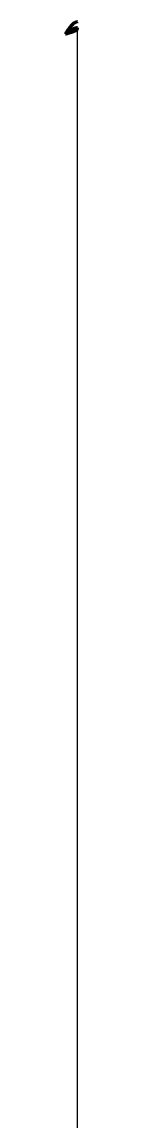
# Model space of a CAD drawing. Header units: inches. Extents: x -2405 to 7588, y 441 to 5654.
# Drawn here: x 2863.8 to 2865.8, y 2465.1 to 2649.1 of the extents above; entities that cross this region are included whole.
import ezdxf

# ---------------------------------------------------------------- set-up
doc = ezdxf.new("R2010")
doc.units = ezdxf.units.IN

msp = doc.modelspace()

# ---------------------------------------------------------------- linework, layer by layer
at = {"linetype": 'Continuous', "lineweight": 70}
for p, q in [((2865.78, 2648.03), (2865.47, 2648.03)), ((2865.78, 2648.04), (2865.78, 2648.14))]:
    msp.add_line(p, q, dxfattribs=at)
msp.add_line((2865.78, 2451.13), (2865.78, 2648.03))
for points in [[(2865.78, 2649.13), (2865.75, 2649.13), (2865.7, 2649.13), (2865.63, 2649.12), (2865.56, 2649.1), (2865.49, 2649.08), (2865.42, 2649.05), (2865.35, 2649.02), (2865.28, 2648.98), (2865.2, 2648.93), (2865.13, 2648.88), (2865.06, 2648.82), (2864.99, 2648.76), (2864.92, 2648.69), (2864.85, 2648.62), (2864.78, 2648.54), (2864.7, 2648.46), (2864.63, 2648.38), (2864.56, 2648.29), (2864.49, 2648.19), (2864.42, 2648.1), (2864.35, 2648), (2864.28, 2647.89), (2864.2, 2647.79), (2864.13, 2647.68), (2864.06, 2647.57), (2863.99, 2647.46), (2863.92, 2647.35), (2863.85, 2647.24), (2863.8, 2647.17), (2863.78, 2647.13)], [(2865.78, 2648.13), (2865.75, 2648.13), (2865.7, 2648.13), (2865.63, 2648.12), (2865.56, 2648.11), (2865.49, 2648.1), (2865.42, 2648.09), (2865.35, 2648.07), (2865.28, 2648.05), (2865.2, 2648.03), (2865.13, 2648), (2865.06, 2647.98), (2864.99, 2647.94), (2864.92, 2647.91), (2864.85, 2647.87), (2864.78, 2647.84), (2864.7, 2647.79), (2864.63, 2647.75), (2864.56, 2647.71), (2864.49, 2647.66), (2864.42, 2647.61), (2864.35, 2647.56), (2864.28, 2647.51), (2864.2, 2647.46), (2864.13, 2647.4), (2864.06, 2647.35), (2863.99, 2647.3), (2863.92, 2647.24), (2863.85, 2647.18), (2863.8, 2647.15), (2863.78, 2647.13)], [(2863.78, 2647.13), (2863.81, 2647.14), (2863.88, 2647.16), (2863.98, 2647.19), (2864.09, 2647.22), (2864.19, 2647.25), (2864.29, 2647.28), (2864.39, 2647.31), (2864.49, 2647.34), (2864.59, 2647.37), (2864.68, 2647.4), (2864.78, 2647.43), (2864.86, 2647.46), (2864.95, 2647.49), (2865.03, 2647.52), (2865.11, 2647.55), (2865.19, 2647.58), (2865.26, 2647.61), (2865.33, 2647.64), (2865.39, 2647.67), (2865.45, 2647.7), (2865.51, 2647.73), (2865.56, 2647.76), (2865.6, 2647.79), (2865.64, 2647.82), (2865.68, 2647.85), (2865.71, 2647.88), (2865.73, 2647.91), (2865.75, 2647.94), (2865.77, 2647.97), (2865.77, 2648), (2865.78, 2648.02), (2865.78, 2648.03)], [(2863.78, 2647.13), (2863.79, 2647.14), (2863.83, 2647.16), (2863.88, 2647.19), (2863.93, 2647.22), (2863.98, 2647.25), (2864.03, 2647.28), (2864.08, 2647.31), (2864.13, 2647.34), (2864.18, 2647.37), (2864.23, 2647.4), (2864.28, 2647.43), (2864.32, 2647.46), (2864.36, 2647.49), (2864.4, 2647.52), (2864.44, 2647.55), (2864.48, 2647.58), (2864.52, 2647.61), (2864.55, 2647.64), (2864.58, 2647.67), (2864.61, 2647.7), (2864.64, 2647.73), (2864.67, 2647.76), (2864.69, 2647.79), (2864.71, 2647.82), (2864.73, 2647.85), (2864.74, 2647.88), (2864.75, 2647.91), (2864.76, 2647.94), (2864.77, 2647.97), (2864.77, 2648), (2864.78, 2648.02), (2864.78, 2648.03)]]:
    msp.add_open_spline(points, degree=3, dxfattribs=at)

doc.saveas('drawing.dxf')
